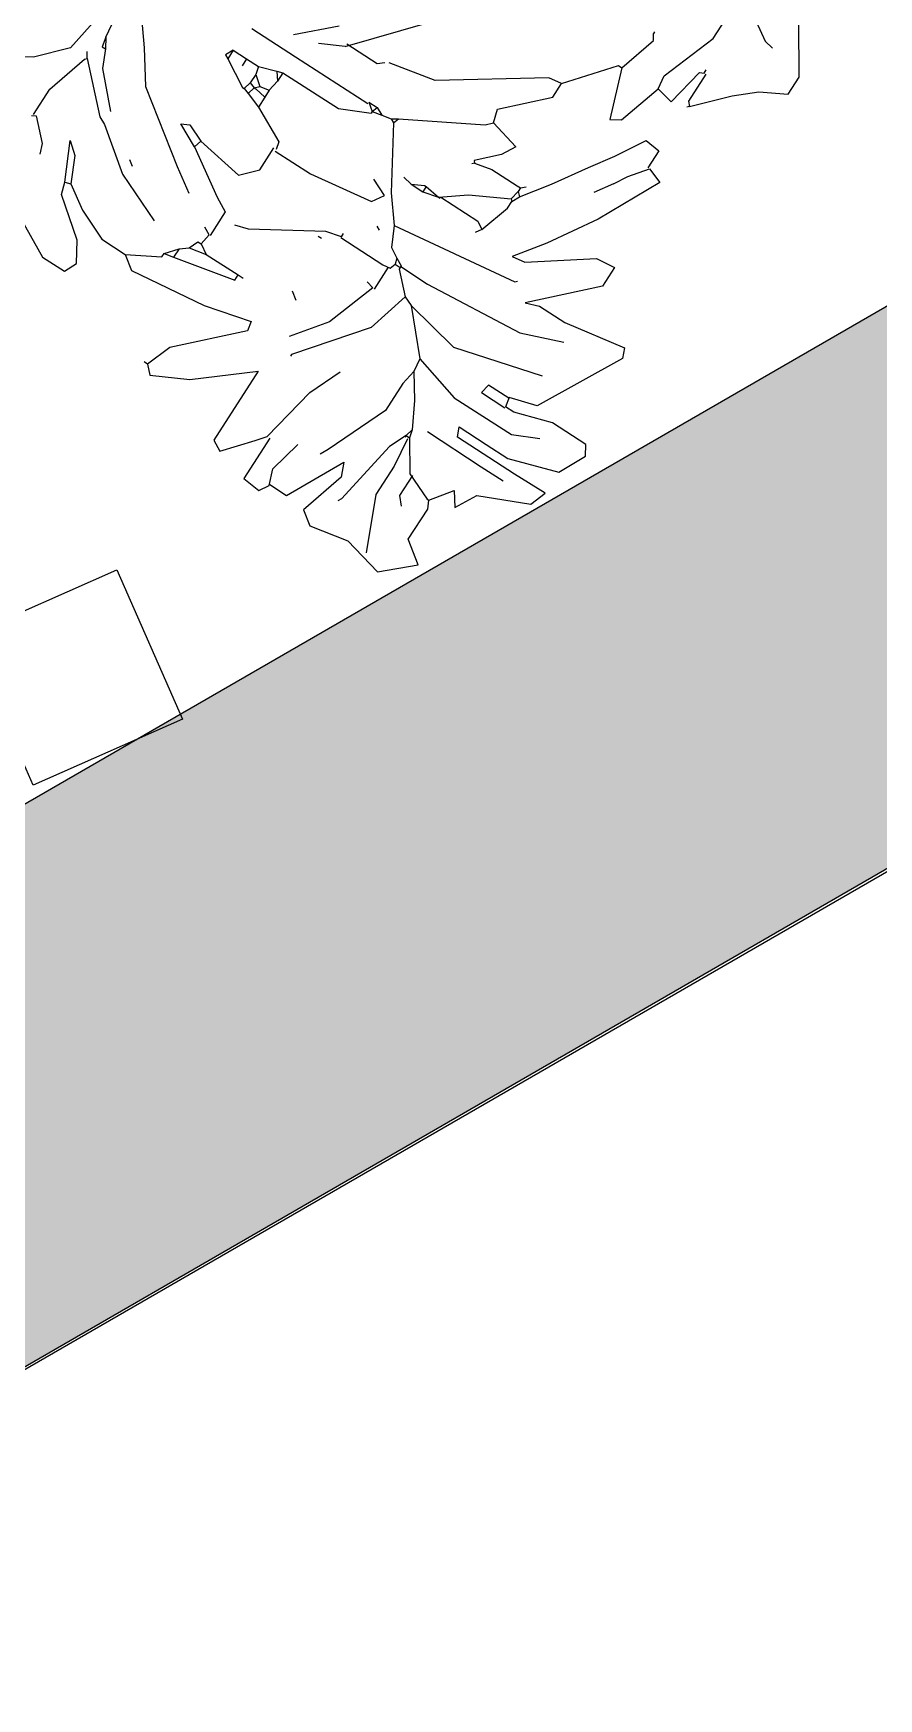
# Model space of a CAD drawing. Header units: metres. Extents: x 1769 to 3632, y 809 to 2652.
# Drawn here: x 2738.736 to 2738.995, y 1805.645 to 1806.155 of the extents above; entities that cross this region are included whole.
import ezdxf

# ---------------------------------------------------------------- set-up
doc = ezdxf.new("R2010")
doc.units = ezdxf.units.M
doc.header["$LTSCALE"] = 10
for name, color, linetype in [('A-ELEV0', 7, 'Continuous'), ('A-FURN-FIXD', 8, 'Continuous'), ('A-GLAZ', 150, 'Continuous'), ('A-WALL', 6, 'Continuous'), ('A-WALL-PATT', 8, 'Continuous'), ('A_CRISTAL', 150, 'Continuous'), ('L-PLNT', 66, 'Continuous')]:
    doc.layers.add(name, color=color, linetype=linetype)

# ---------------------------------------------------------------- blocks, each defined once
blk = doc.blocks.new('*U445')
at = {"layer": 'A-GLAZ', "ltscale": 0.01}
blk.add_lwpolyline([(0.01879531, -0.000025), (0.01874531, -0.000025), (0.01874531, 0.000025), (0.01879531, 0.000025)], close=True, dxfattribs=at)
blk = doc.blocks.new('GARRA DE LEON')
at = {"layer": 'L-PLNT', "color": 65, "linetype": 'Continuous'}
for p, q in [((1270.3492, 335.3241), (1270.4072, 335.3531)), ((1270.4072, 335.3531), (1270.4279, 335.3406)), ((1270.2167, 335.2081), (1270.2622, 335.3116)), ((1270.2622, 335.3116), (1270.2975, 335.3241)), ((1270.2975, 335.3241), (1270.2964, 335.2495)), ((1270.3161, 335.2205), (1270.3492, 335.3241)), ((1270.4279, 335.3406), (1270.4279, 335.2578)), ((1270.6184, 335.3075), (1270.4403, 335.2122)), ((1270.6163, 335.1667), (1270.6391, 335.2992)), ((1270.6391, 335.2992), (1270.6184, 335.3075)), ((1271.2354, 335.2454), (1271.2644, 335.2992)), ((1271.2644, 335.2992), (1271.3059, 335.2992)), ((1271.3059, 335.2992), (1271.4011, 335.2371)), ((1270.2964, 335.2495), (1270.2964, 335.1087)), ((1270.3616, 335.1998), (1270.3865, 335.2537)), ((1270.4279, 335.2578), (1270.403, 335.1791)), ((1271.1982, 335.204), (1271.2354, 335.2454)), ((1270.1712, 335.1833), (1270.2167, 335.2081)), ((1270.2716, 335.1833), (1270.2716, 335.2371)), ((1270.3161, 335.1667), (1270.3161, 335.2205)), ((1270.4403, 335.2122), (1270.4238, 335.1543)), ((1271.3307, 335.1998), (1271.3265, 335.2205)), ((1269.9724, 335.1211), (1270.0304, 335.1833)), ((1270.0304, 335.1833), (1270.0635, 335.1377)), ((1270.2001, 335.1626), (1270.1712, 335.1833)), ((1270.2726, 335.0507), (1270.2716, 335.1833)), ((1270.3616, 335.059), (1270.3616, 335.1998)), ((1270.403, 335.1791), (1270.403, 335.1584)), ((1270.4486, 335.0011), (1270.4983, 335.1874)), ((1270.548, 335.1004), (1270.5811, 335.1874)), ((1270.7219, 335.1915), (1270.606, 335.0756)), ((1270.7675, 335.1915), (1270.7219, 335.1915)), ((1270.7633, 335.1501), (1270.7675, 335.1915)), ((1270.9663, 335.175), (1270.8337, 335.1087)), ((1270.9787, 335.1418), (1270.9663, 335.175)), ((1271.1319, 335.1418), (1271.1982, 335.204)), ((1271.3887, 335.1087), (1271.3307, 335.1998)), ((1270.1546, 335.1294), (1270.2001, 335.1626)), ((1270.3161, 335.1004), (1270.3161, 335.1667)), ((1270.401, 335.1004), (1270.401, 335.1584)), ((1270.4238, 335.1543), (1270.403, 335.1584)), ((1270.4217, 335.1543), (1270.4217, 335.1046)), ((1270.6163, 335.1046), (1270.6163, 335.1667)), ((1270.6764, 335.03), (1270.7633, 335.1501)), ((1270.9414, 335.1129), (1270.9787, 335.1418)), ((1271.1319, 335.1418), (1271.1278, 335.1377)), ((1271.1402, 335.1336), (1271.1319, 335.1418)), ((1269.9931, 335.0342), (1269.9724, 335.1211)), ((1270.0635, 335.1377), (1270.138, 335.1377)), ((1270.138, 335.1377), (1270.1546, 335.1294)), ((1270.1546, 335.1253), (1270.1546, 335.1294)), ((1270.1794, 335.0673), (1270.1546, 335.1253)), ((1270.2964, 335.1087), (1270.3161, 335.1004)), ((1270.4217, 335.1046), (1270.401, 335.1004)), ((1270.606, 335.0756), (1270.6163, 335.1046)), ((1270.8337, 335.1087), (1270.7343, 335.0466)), ((1270.9124, 335.0963), (1270.9414, 335.1129)), ((1270.9124, 335.0963), (1270.9414, 335.1129)), ((1270.9621, 335.0673), (1271.0242, 335.1046)), ((1271.0201, 335.1377), (1270.9787, 335.1377)), ((1271.0242, 335.1046), (1271.0201, 335.1377)), ((1271.1195, 335.1046), (1271.2023, 335.1211)), ((1271.1278, 335.0673), (1271.1195, 335.1046)), ((1271.2064, 335.1336), (1271.1402, 335.1336)), ((1271.1568, 335.0632), (1271.2769, 335.1067)), ((1271.2023, 335.1211), (1271.2064, 335.1294)), ((1271.2064, 335.1294), (1271.2147, 335.1294)), ((1271.2769, 335.1067), (1271.3514, 335.1067)), ((1270.1049, 335.0311), (1269.9931, 335.0797)), ((1270.1297, 335.0735), (1270.1132, 335.088)), ((1270.1794, 335.0735), (1270.1297, 335.0735)), ((1270.5294, 334.8851), (1270.548, 335.1004)), ((1270.9124, 335.0963), (1270.8752, 335.0714)), ((1270.2416, 335.0259), (1270.1794, 335.0673)), ((1270.3906, 334.9555), (1270.3616, 335.059)), ((1270.6308, 335.0342), (1270.635, 335.0383)), ((1270.7343, 335.0466), (1270.6722, 335.0011)), ((1270.9124, 335.0342), (1270.9621, 335.0673)), ((1271.0201, 335.0176), (1271.0325, 335.0383)), ((1271.0325, 335.0383), (1271.1278, 335.0673)), ((1271.1278, 335.0673), (1271.1568, 335.0632)), ((1269.9765, 334.9514), (1269.9931, 335.0342)), ((1270.2043, 335.0011), (1270.0593, 334.9762)), ((1270.1753, 335.0311), (1270.1049, 335.0311)), ((1270.2374, 335.0238), (1270.1753, 335.0311)), ((1270.2416, 335.0176), (1270.2043, 335.0011)), ((1270.2416, 335.0176), (1270.2374, 335.0176)), ((1270.2416, 335.0176), (1270.2416, 335.0259)), ((1270.2581, 335.0218), (1270.2416, 335.0259)), ((1270.2416, 335.0176), (1270.2581, 335.0218)), ((1270.312, 334.9928), (1270.2581, 335.0218)), ((1270.4735, 334.881), (1270.4486, 335.0011)), ((1270.5936, 334.7609), (1270.6308, 335.0342)), ((1270.6722, 335.0011), (1270.6764, 335.03)), ((1270.842, 334.9886), (1270.9124, 335.0342)), ((1271.1236, 334.9803), (1271.0201, 335.0176)), ((1271.1236, 334.9803), (1271.2064, 335.0052)), ((1271.2064, 335.0052), (1271.2189, 334.9969)), ((1270.0593, 334.9762), (1270.0511, 334.9721)), ((1270.3616, 334.9596), (1270.312, 334.9928)), ((1270.7841, 334.9472), (1270.842, 334.9886)), ((1271.0284, 334.8934), (1271.1236, 334.9721)), ((1271.1236, 334.9721), (1271.1236, 334.9803)), ((1271.223, 334.9969), (1271.2189, 334.9969)), ((1269.9972, 334.9224), (1269.9765, 334.9514)), ((1270.0966, 334.9514), (1269.9972, 334.9224)), ((1270.0034, 334.8768), (1270.1256, 334.9389)), ((1270.1256, 334.9389), (1270.0966, 334.9514)), ((1270.2622, 334.9534), (1270.1297, 334.8975)), ((1270.3285, 334.9534), (1270.2622, 334.9534)), ((1270.3616, 334.9596), (1270.3285, 334.9534)), ((1270.3906, 334.9555), (1270.3616, 334.9596)), ((1270.4735, 334.881), (1270.3906, 334.9555)), ((1270.6847, 334.9182), (1270.7509, 334.9389)), ((1270.7302, 334.8561), (1270.7716, 334.9348)), ((1270.7509, 334.9389), (1270.7675, 334.9389)), ((1270.7675, 334.9389), (1270.7841, 334.9472)), ((1270.7716, 334.9348), (1270.7675, 334.9389)), ((1270.7716, 334.9348), (1270.7923, 334.9389)), ((1270.7923, 334.9389), (1270.7841, 334.9472)), ((1270.8006, 334.9389), (1270.7923, 334.9389)), ((1270.8006, 334.9389), (1270.8089, 334.9472)), ((1270.8006, 334.9306), (1270.8006, 334.9389)), ((1270.6847, 334.9182), (1270.6722, 334.9099)), ((1270.695, 334.9017), (1270.6847, 334.9182)), ((1270.695, 334.8106), (1270.695, 334.9017)), ((1270.8006, 334.8685), (1270.8006, 334.9306)), ((1270.0034, 334.8354), (1270.0034, 334.8768)), ((1270.1297, 334.8975), (1270.1132, 334.8892)), ((1270.4818, 334.8602), (1270.4735, 334.881)), ((1270.5294, 334.8188), (1270.5294, 334.8851)), ((1270.7923, 334.8313), (1270.8006, 334.8685)), ((1270.8379, 334.8685), (1270.7965, 334.8271)), ((1270.8669, 334.8851), (1270.8379, 334.8685)), ((1270.8834, 334.8188), (1270.8669, 334.8851)), ((1271.0242, 334.8644), (1270.8917, 334.6698)), ((1270.9124, 334.8106), (1270.9953, 334.8934)), ((1270.9953, 334.8934), (1271.0284, 334.8934)), ((1271.0284, 334.8934), (1271.0242, 334.8644)), ((1269.9807, 334.823), (1270.0014, 334.8354)), ((1270.0014, 334.8354), (1270.0345, 334.823)), ((1270.0345, 334.823), (1270.1049, 334.8395)), ((1270.2084, 334.8023), (1270.2788, 334.8313)), ((1270.3906, 334.8354), (1270.254, 334.7277)), ((1270.4818, 334.8602), (1270.3906, 334.8354)), ((1270.5232, 334.8188), (1270.4818, 334.8602)), ((1270.6929, 334.8064), (1270.7302, 334.8561)), ((1270.7923, 334.8313), (1270.7882, 334.8271)), ((1270.7965, 334.8271), (1270.7923, 334.8313)), ((1269.9848, 334.7836), (1269.9807, 334.823)), ((1270.0842, 334.7774), (1270.2084, 334.8023)), ((1270.461, 334.7981), (1270.5149, 334.7981)), ((1270.5128, 334.7857), (1270.5149, 334.8023)), ((1270.5149, 334.8023), (1270.5273, 334.8064)), ((1270.5273, 334.8188), (1270.5232, 334.8188)), ((1270.5273, 334.8064), (1270.5273, 334.8188)), ((1270.5314, 334.8188), (1270.5273, 334.8188)), ((1270.5397, 334.8023), (1270.5273, 334.8064)), ((1270.5397, 334.8023), (1270.5314, 334.8188)), ((1270.5522, 334.7816), (1270.5397, 334.8023)), ((1270.6847, 334.7733), (1270.6929, 334.8064)), ((1270.6929, 334.8064), (1270.6929, 334.8106)), ((1270.6971, 334.7733), (1270.6929, 334.8064)), ((1270.7841, 334.649), (1270.871, 334.8064)), ((1270.871, 334.8064), (1270.8834, 334.8188)), ((1270.8834, 334.8188), (1270.9124, 334.8106)), ((1270.0842, 334.7836), (1269.9848, 334.7836)), ((1270.0055, 334.7112), (1270.0635, 334.7609)), ((1270.0635, 334.7609), (1270.0842, 334.7774)), ((1270.461, 334.794), (1270.3534, 334.7567)), ((1270.461, 334.794), (1270.4652, 334.7774)), ((1270.5128, 334.6822), (1270.5128, 334.7857)), ((1270.5936, 334.7609), (1270.5522, 334.7816)), ((1270.6474, 334.7194), (1270.5936, 334.7609)), ((1270.6847, 334.7443), (1270.6847, 334.7733)), ((1270.6971, 334.7733), (1270.6847, 334.7733)), ((1270.6847, 334.7443), (1270.6971, 334.7691)), ((1270.6971, 334.7691), (1270.6971, 334.7733)), ((1270.254, 334.7277), (1270.2498, 334.7277)), ((1270.3534, 334.7567), (1270.283, 334.7029)), ((1270.5728, 334.7319), (1270.5687, 334.7402)), ((1270.6847, 334.7443), (1270.6888, 334.7236)), ((1270.0179, 334.6884), (1270.0055, 334.7112)), ((1270.5894, 334.5579), (1270.6101, 334.6946)), ((1270.6101, 334.6946), (1270.635, 334.7112)), ((1270.635, 334.7112), (1270.6515, 334.6739)), ((1270.7716, 334.6449), (1270.6474, 334.7194)), ((1270.1877, 334.6884), (1270.0179, 334.6884)), ((1270.0966, 334.5786), (1270.1877, 334.6884)), ((1270.3658, 334.6573), (1270.3534, 334.6739)), ((1270.5149, 334.6822), (1270.5066, 334.649)), ((1270.5149, 334.6822), (1270.5232, 334.6822)), ((1270.8917, 334.6698), (1270.871, 334.5704)), ((1270.2457, 334.6242), (1270.1297, 334.5082)), ((1270.2664, 334.6201), (1270.2457, 334.6242)), ((1270.5066, 334.649), (1270.4238, 334.5124)), ((1270.49, 334.6408), (1270.49, 334.649)), ((1270.7716, 334.6449), (1270.7841, 334.649)), ((1270.7758, 334.6366), (1270.7716, 334.6449)), ((1270.7716, 334.6159), (1270.7758, 334.6366)), ((1270.7758, 334.6366), (1270.7841, 334.649)), ((1270.2416, 334.5207), (1270.2664, 334.6201)), ((1270.7343, 334.5331), (1270.7633, 334.5952)), ((1270.7675, 334.5952), (1270.7633, 334.5952)), ((1270.7675, 334.5952), (1270.7716, 334.6159)), ((1270.7675, 334.5952), (1270.7799, 334.5994)), ((1270.7799, 334.5786), (1270.7675, 334.5952)), ((1270.7799, 334.5994), (1270.7716, 334.6159)), ((1270.7799, 334.5786), (1270.7799, 334.5994)), ((1270.8503, 334.4751), (1270.987, 334.5952)), ((1270.0593, 334.5041), (1270.0966, 334.5786)), ((1270.3326, 334.5455), (1270.3326, 334.5579)), ((1270.5894, 334.471), (1270.5894, 334.5579)), ((1270.7758, 334.5786), (1270.7758, 334.4006)), ((1270.8565, 334.5497), (1270.8669, 334.5621)), ((1270.2208, 334.355), (1270.2416, 334.5207)), ((1270.2912, 334.413), (1270.3202, 334.5455)), ((1270.3202, 334.5455), (1270.3326, 334.5455)), ((1270.3326, 334.4668), (1270.3326, 334.5455)), ((1270.7343, 334.3964), (1270.7343, 334.5331)), ((1270.8565, 334.4751), (1270.8565, 334.5497)), ((1270.0759, 334.4875), (1270.0593, 334.5041)), ((1270.1297, 334.5082), (1270.0759, 334.4875)), ((1270.0759, 334.4875), (1270.0759, 334.4793)), ((1270.4238, 334.5124), (1270.4155, 334.4834)), ((1270.3244, 334.4296), (1270.3326, 334.4668)), ((1270.3451, 334.4461), (1270.3326, 334.4668)), ((1270.3451, 334.4461), (1270.3699, 334.4503)), ((1270.4279, 334.4523), (1270.3699, 334.4523)), ((1270.3699, 334.4503), (1270.3782, 334.4337)), ((1270.4445, 334.4213), (1270.4279, 334.4523)), ((1270.5066, 334.4337), (1270.5397, 334.4648)), ((1270.5397, 334.4648), (1270.5936, 334.4648)), ((1270.6101, 334.4668), (1270.5936, 334.471)), ((1270.6474, 334.3923), (1270.6101, 334.4668)), ((1270.8503, 334.4751), (1270.8255, 334.4254)), ((1270.312, 334.413), (1270.3244, 334.4296)), ((1270.3244, 334.4296), (1270.3451, 334.4378)), ((1270.3451, 334.4378), (1270.3451, 334.4461)), ((1270.5066, 334.326), (1270.4445, 334.4213)), ((1270.5232, 334.3302), (1270.5066, 334.4337)), ((1270.813, 334.3716), (1270.8793, 334.442)), ((1270.2416, 334.326), (1270.2788, 334.3923)), ((1270.2788, 334.3923), (1270.2871, 334.3923)), ((1270.2871, 334.3923), (1270.312, 334.413)), ((1270.2871, 334.3923), (1270.2912, 334.413)), ((1270.312, 334.413), (1270.2912, 334.413)), ((1270.6598, 334.3592), (1270.6474, 334.3923)), ((1270.6722, 334.3923), (1270.6474, 334.3923)), ((1270.6764, 334.3674), (1270.6722, 334.3923)), ((1270.6888, 334.3923), (1270.6722, 334.3923)), ((1270.6847, 334.3716), (1270.6888, 334.3923)), ((1270.6888, 334.3923), (1270.7136, 334.3964)), ((1270.7302, 334.384), (1270.7136, 334.3964)), ((1270.7343, 334.3964), (1270.7136, 334.3964)), ((1270.7178, 334.3467), (1270.7302, 334.384)), ((1270.7302, 334.384), (1270.7343, 334.3964)), ((1270.7758, 334.4006), (1270.7758, 334.2929)), ((1270.2416, 334.326), (1270.2208, 334.355)), ((1270.4528, 334.3177), (1270.4196, 334.3674)), ((1270.6598, 334.3592), (1270.6764, 334.3633)), ((1270.6639, 334.3467), (1270.6598, 334.3592)), ((1270.6639, 334.3467), (1270.6805, 334.3509)), ((1270.6639, 334.3426), (1270.6639, 334.3467)), ((1270.6764, 334.3633), (1270.6847, 334.3716)), ((1270.6764, 334.3633), (1270.6764, 334.3674)), ((1270.6805, 334.3509), (1270.6764, 334.3633)), ((1270.7012, 334.3509), (1270.6805, 334.3509)), ((1270.7012, 334.3509), (1270.6847, 334.3716)), ((1270.7178, 334.3467), (1270.7012, 334.3509)), ((1270.7178, 334.3177), (1270.7178, 334.3467)), ((1270.2416, 334.2681), (1270.2416, 334.326)), ((1270.3782, 334.2308), (1270.3326, 334.3385)), ((1270.5563, 334.1728), (1270.4528, 334.3177)), ((1270.5066, 334.326), (1270.5232, 334.3302)), ((1270.5066, 334.326), (1270.5314, 334.2763)), ((1270.5397, 334.2929), (1270.5232, 334.3302)), ((1270.6971, 334.2846), (1270.6639, 334.3426)), ((1270.7178, 334.3177), (1270.7012, 334.3177)), ((1270.7178, 334.2846), (1270.7178, 334.3177)), ((1270.5314, 334.2763), (1270.5397, 334.2929)), ((1270.7178, 334.2846), (1270.6971, 334.2846)), ((1270.7012, 334.2763), (1270.6971, 334.2846)), ((1270.7178, 334.2846), (1270.7012, 334.2763)), ((1270.1442, 334.2391), (1270.1712, 334.2515)), ((1270.1712, 334.2515), (1270.2126, 334.2266)), ((1270.2705, 334.2018), (1270.2416, 334.2681)), ((1270.1442, 334.1852), (1270.1442, 334.2391)), ((1270.2126, 334.2266), (1270.2747, 334.148)), ((1270.4445, 334.1438), (1270.3782, 334.2308)), ((1270.4114, 334.2266), (1270.403, 334.2391)), ((1270.2208, 334.0403), (1270.1442, 334.1852)), ((1270.3037, 334.1521), (1270.2705, 334.2018)), ((1270.2747, 334.148), (1270.2995, 334.1397)), ((1270.2995, 334.1397), (1270.3037, 334.1521)), ((1270.2995, 334.1397), (1270.3782, 334.1024)), ((1270.3575, 334.1273), (1270.3037, 334.1521)), ((1270.4528, 334.1273), (1270.4445, 334.1438)), ((1270.4528, 334.1273), (1270.4445, 334.1438)), ((1270.5397, 334.0776), (1270.4735, 334.1397)), ((1270.6225, 334.1273), (1270.5563, 334.1728)), ((1270.3782, 334.1024), (1270.3575, 334.1273)), ((1270.5397, 334.0403), (1270.4528, 334.1273)), ((1270.6971, 334.0693), (1270.6225, 334.1273)), ((1270.577, 334.061), (1270.5397, 334.0776)), ((1270.341, 334.0569), (1270.3202, 334.0651)), ((1270.3824, 334.0154), (1270.341, 334.0569)), ((1270.4445, 334.0092), (1270.5356, 334.0361)), ((1270.5356, 334.0361), (1270.5397, 334.0403)), ((1270.5397, 334.0403), (1270.5522, 334.032)), ((1270.5977, 334.0486), (1270.577, 334.061)), ((1270.577, 334.0527), (1270.577, 334.061)), ((1270.5977, 334.0486), (1270.577, 334.0527)), ((1270.5977, 334.0486), (1270.6267, 334.0444)), ((1270.3782, 334.0072), (1270.3824, 334.0154)), ((1270.3824, 334.0092), (1270.4445, 334.0092)), ((1270.6432, 334.0154), (1270.5397, 333.9989)), ((1270.5397, 333.9989), (1270.4818, 333.945)), ((1270.4818, 333.945), (1270.4279, 333.8539))]:
    blk.add_line(p, q, dxfattribs=at)
blk = doc.blocks.new('RPA')
at = {"layer": 'A-WALL-PATT'}
h = blk.add_hatch(color=256, dxfattribs=at)
h.dxf.hatch_style = 1
h.paths.add_polyline_path([(2755.49573, 1810.94958), (2755.49573, 1812.04245), (2750.08876, 1812.0418), (2750.08876, 1811.62836), (2749.93876, 1811.62836), (2749.93876, 1812.1918), (2758.61939, 1812.19185), (2758.61939, 1812.04185), (2755.64573, 1812.04245), (2755.64573, 1811.09955), (2756.04573, 1811.09955), (2756.04573, 1810.94958), (2755.64573, 1810.94958)])
h.paths.add_polyline_path([(2755.64573, 1807.60683), (2755.49573, 1807.60683), (2755.49573, 1808.84958), (2755.64573, 1808.84958), (2756.04573, 1808.84958), (2756.04573, 1808.69961), (2755.64573, 1808.69961), (2755.64573, 1807.7568), (2756.04573, 1807.7568), (2756.04573, 1807.60683)])
h.paths.add_polyline_path([(2755.64573, 1805.50683), (2756.04573, 1805.50683), (2756.04573, 1805.35686), (2755.64573, 1805.35686), (2755.64573, 1804.41432), (2754.49573, 1804.41432), (2754.49573, 1804.56477), (2755.49573, 1804.56453), (2755.49573, 1805.50683)])
at = {"layer": 'A-FURN-FIXD'}
blk.add_lwpolyline([(2750.08876, 1812.04115), (2755.49573, 1812.04181), (2755.49573, 1811.62837), (2750.08876, 1811.6277)], close=True, dxfattribs=at)
at = {"layer": 'A-WALL'}
blk.add_lwpolyline([(2755.49573, 1810.94958), (2755.49573, 1812.04245), (2750.08876, 1812.0418), (2750.08876, 1811.62836), (2749.93876, 1811.62836), (2749.93876, 1812.1918), (2758.61939, 1812.19185), (2758.61939, 1812.04185), (2755.64573, 1812.04245), (2755.64573, 1811.09955), (2756.04573, 1811.09955), (2756.04573, 1810.94958), (2755.64573, 1810.94958)], close=True, dxfattribs=at)
at = {"layer": 'A_CRISTAL', "lineweight": 5, "xscale": 1000.00000000001, "yscale": 1000.00000000001, "zscale": 1000.00000000001, "rotation": 353.7840869962308}
blk.add_blockref('*U445', (2735.95966, 1814.24995), dxfattribs=at)
at = {"layer": 'L-PLNT', "xscale": -0.1480433124992555, "yscale": 0.1480433124992555, "zscale": 0.1480433124992558, "rotation": 207.1846337181579}
blk.add_blockref('GARRA DE LEON', (2564.80717, 1770.43687), dxfattribs=at)

msp = doc.modelspace()

# ---------------------------------------------------------------- block references
at = {"layer": 'A-ELEV0', "ltscale": 0.01, "rotation": 29.99800635700696}
msp.add_blockref('RPA', (1259.184, -1140.7268), dxfattribs=at)

doc.saveas('drawing.dxf')
